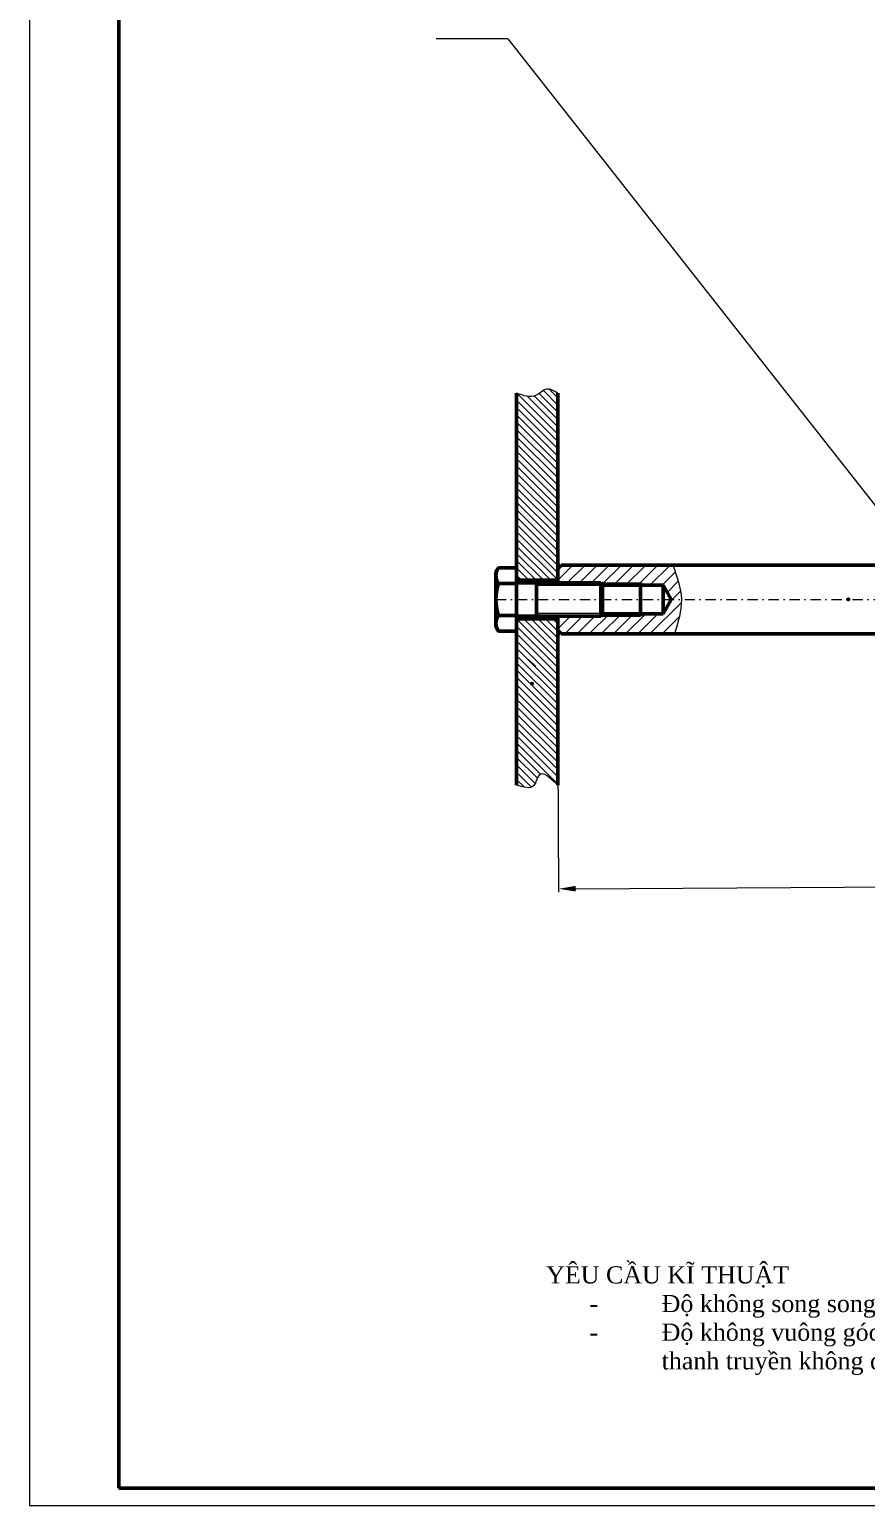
# Model space of a CAD drawing. Header units: inches. Extents: x -122986 to 27550, y -4965 to 6170.
# Drawn here: x 3780.5 to 4023.7, y 361.7 to 791.1 of the extents above; entities that cross this region are included whole.
import ezdxf

# ---------------------------------------------------------------- set-up
doc = ezdxf.new("R2010")
doc.units = ezdxf.units.IN
doc.header["$LTSCALE"] = 2
doc.header["$MEASUREMENT"] = 0
doc.linetypes.add('DASHDOT', pattern=[1, 0.5, -0.25, 0, -0.25])
for name, color, linetype, lineweight in [('1 Kich Thước', 7, 'Continuous', 15), ('1 mãnh', 7, 'Continuous', 5), ('1 Đường Tâm', 50, 'DASHDOT', 9), ('1 Đậm', 7, 'Continuous', 50), ('2d ConnectionPoints', 7, 'Continuous', 50)]:
    doc.layers.add(name, color=color, linetype=linetype, lineweight=lineweight)
doc.styles.add('tinh', font='arial.ttf')
doc.dimstyles.new('Tịnh', dxfattribs={"dimtxt": 0.3, "dimasz": 1.5, "dimexe": 1, "dimexo": 0.0625, "dimgap": 0.4, "dimtad": 1, "dimtoh": 1, "dimzin": 0, "dimdsep": 46, "dimtxsty": 'tinh', "dimcen": 0.09, "dimclrd": 256, "dimclre": 256, "dimclrt": 4, "dimadec": 0, "dimazin": 0, "dimtfac": 1, "dimtofl": 0, "dimtmove": 0, "dimatfit": 3, "dimfxl": 1, "dimtfillclr": 4, "dimtolj": 1, "dimtzin": 0, "dimlwd": -1, "dimlwe": -1, "dimarcsym": 0})

# ---------------------------------------------------------------- blocks, each defined once
blk = doc.blocks.new('*D289')
at = {"layer": '1 Kich Thước', "ltscale": 15, "transparency": 16777216}
for p, q in [((3934.21, 579.97), (3934.44, 540.1)), ((4294.21, 582.09), (4294.44, 542.22)), ((3939.44, 541.13), (4289.44, 543.19))]:
    blk.add_line(p, q, dxfattribs=at)
for points in [[(3939.43, 541.96), (3939.44, 540.3), (3934.44, 541.1)], [(4289.43, 544.03), (4289.44, 542.36), (4294.44, 543.22)]]:
    blk.add_solid(points, dxfattribs=at)
at = {"layer": 'Defpoints', "color": 0, "ltscale": 15, "transparency": 16777216}
for p in [(3934.21, 580.03), (4294.21, 582.15), (4294.44, 543.22)]:
    blk.add_point(p, dxfattribs=at)
at = {"layer": '1 Kich Thước', "color": 4, "ltscale": 15, "transparency": 16777216, "insert": (4114.41, 546.22), "char_height": 3, "attachment_point": 5, "rotation": 0.3376, "style": 'tinh'}
blk.add_mtext('\\A1;{\\H1.6667x;180}', dxfattribs=at)

msp = doc.modelspace()

# ---------------------------------------------------------------- hatches: boundary and pattern name
at = {"layer": '1 mãnh', "lineweight": 13, "ltscale": 15}
h = msp.add_hatch(dxfattribs=at)
h.set_pattern_fill('ANSI31', color=256, scale=20)
h.set_pattern_definition([(45, (-2312.8507, 9731.6034), (-1.76776695, 1.76776695), [])])
edge = h.paths.add_edge_path()
edge.add_spline(control_points=[(3970.149, 625.277), (3970.074, 628.629), (3968.861, 631.953), (3967.649, 635.277)], knot_values=[0, 0, 0, 0, 10.3077641, 10.3077641, 10.3077641, 10.3077641], degree=3, periodic=0)
edge.add_line((3967.649, 635.277), (3935.457, 635.277))
edge.add_line((3935.457, 635.277), (3934.207, 634.027))
edge.add_line((3934.207, 634.027), (3934.207, 630.103))
edge.add_line((3934.207, 630.103), (3946.725, 630.103))
edge.add_line((3946.725, 630.103), (3958.207, 630.103))
edge.add_line((3958.207, 630.103), (3958.207, 629.411))
edge.add_line((3958.207, 629.411), (3964.82, 629.411))
edge.add_line((3964.82, 629.411), (3967.207, 625.277))
edge.add_line((3967.207, 625.277), (3970.149, 625.277))
h.paths.add_polyline_path([(3958.207, 630.103), (3946.725, 630.103), (3947.207, 629.621), (3947.207, 629.411), (3958.207, 629.411)], flags=17)
edge = h.paths.add_edge_path()
edge.add_spline(control_points=[(3968.149, 615.277), (3969.187, 618.62), (3970.224, 621.962), (3970.149, 625.277)], knot_values=[0, 0, 0, 0, 10.198039, 10.198039, 10.198039, 10.198039], degree=3, periodic=0)
edge.add_line((3970.149, 625.277), (3967.207, 625.277))
edge.add_line((3967.207, 625.277), (3964.82, 621.143))
edge.add_line((3964.82, 621.143), (3958.207, 621.143))
edge.add_line((3958.207, 621.143), (3958.207, 620.451))
edge.add_line((3958.207, 620.451), (3946.725, 620.451))
edge.add_line((3946.725, 620.451), (3934.207, 620.451))
edge.add_line((3934.207, 620.451), (3934.207, 616.527))
edge.add_line((3934.207, 616.527), (3935.457, 615.277))
edge.add_line((3935.457, 615.277), (3968.149, 615.277))
h.paths.add_polyline_path([(3958.207, 621.143), (3947.207, 621.143), (3947.207, 620.934), (3946.725, 620.451), (3958.207, 620.451)], flags=17)
edge = h.paths.add_edge_path()
edge.add_line((4294.207, 634.027), (4292.957, 635.277))
edge.add_line((4292.957, 635.277), (4260.765, 635.277))
edge.add_spline(control_points=[(4260.765, 635.277), (4259.553, 631.953), (4258.341, 628.629), (4258.265, 625.277)], knot_values=[0, 0, 0, 0, 10.3077641, 10.3077641, 10.3077641, 10.3077641], degree=3, periodic=0)
edge.add_line((4258.265, 625.277), (4261.207, 625.277))
edge.add_line((4261.207, 625.277), (4263.594, 629.411))
edge.add_line((4263.594, 629.411), (4270.207, 629.411))
edge.add_line((4270.207, 629.411), (4270.207, 630.103))
edge.add_line((4270.207, 630.103), (4281.69, 630.103))
edge.add_line((4281.69, 630.103), (4294.207, 630.103))
edge.add_line((4294.207, 630.103), (4294.207, 634.027))
edge = h.paths.add_edge_path()
edge.add_line((4294.207, 620.451), (4281.69, 620.451))
edge.add_line((4281.69, 620.451), (4270.207, 620.451))
edge.add_line((4270.207, 620.451), (4270.207, 621.143))
edge.add_line((4270.207, 621.143), (4263.594, 621.143))
edge.add_line((4263.594, 621.143), (4261.207, 625.277))
edge.add_line((4261.207, 625.277), (4258.265, 625.277))
edge.add_spline(control_points=[(4258.265, 625.277), (4258.19, 621.962), (4259.228, 618.62), (4260.265, 615.277)], knot_values=[0, 0, 0, 0, 10.198039, 10.198039, 10.198039, 10.198039], degree=3, periodic=0)
edge.add_line((4260.265, 615.277), (4292.957, 615.277))
edge.add_line((4292.957, 615.277), (4294.207, 616.527))
edge.add_line((4294.207, 616.527), (4294.207, 620.451))
h.paths.add_polyline_path([(4281.207, 620.934), (4281.207, 621.143), (4270.207, 621.143), (4270.207, 620.451), (4281.69, 620.451)], flags=17)
h.paths.add_polyline_path([(4281.207, 629.621), (4281.69, 630.103), (4270.207, 630.103), (4270.207, 629.411), (4281.207, 629.411)], flags=17)

# ---------------------------------------------------------------- linework, layer by layer
for p, q in [((3919.657, 788.367), (3898.832, 788.367)), ((3946.725, 630.103), (3958.207, 630.103)), ((3934.207, 616.096), (3930.652, 619.651)), ((3934.207, 618.217), (3932.773, 619.651)), ((3946.725, 620.451), (3958.207, 620.451))]:
    msp.add_line(p, q, dxfattribs=at)
at = {"layer": '1 mãnh', "ltscale": 15}
msp.add_line((3919.657, 788.367), (4032.285, 645.328), dxfattribs=at)
at = {"layer": '1 mãnh', "linetype": 'Continuous', "lineweight": 13, "ltscale": 15}
for p, q in [((3934.207, 671.25), (3922.207, 683.25)), ((3934.207, 673.372), (3922.353, 685.226)), ((3934.207, 675.493), (3925.311, 684.389)), ((3934.207, 677.614), (3927.34, 684.482)), ((3934.207, 679.736), (3928.737, 685.206)), ((3934.207, 681.857), (3929.988, 686.076)), ((3934.207, 683.978), (3931.728, 686.458)), ((3934.207, 669.129), (3922.207, 681.129)), ((3934.207, 667.008), (3922.207, 679.008)), ((3934.207, 664.886), (3922.207, 676.886)), ((3934.207, 662.765), (3922.207, 674.765)), ((3934.207, 660.644), (3922.207, 672.644)), ((3934.207, 658.522), (3922.207, 670.522)), ((3934.207, 656.401), (3922.207, 668.401)), ((3934.207, 654.28), (3922.207, 666.28)), ((3934.207, 652.158), (3922.207, 664.158)), ((3934.207, 650.037), (3922.207, 662.037)), ((3934.207, 647.916), (3922.207, 659.916)), ((3934.207, 645.794), (3922.207, 657.794)), ((3934.207, 643.673), (3922.207, 655.673)), ((3934.207, 641.552), (3922.207, 653.552)), ((3934.207, 639.43), (3922.207, 651.43)), ((3934.207, 637.309), (3922.207, 649.309)), ((3934.207, 635.188), (3922.207, 647.188)), ((3934.207, 633.066), (3922.207, 645.066)), ((3934.207, 630.945), (3922.207, 642.945)), ((3932.128, 630.903), (3922.207, 640.824)), ((3930.006, 630.903), (3922.207, 638.702)), ((3927.885, 630.903), (3922.207, 636.581)), ((3925.764, 630.903), (3922.207, 634.46)), ((3923.642, 630.903), (3922.207, 632.339)), ((3922.321, 630.103), (3922.207, 630.217)), ((3934.207, 607.611), (3922.207, 619.611)), ((3934.207, 609.732), (3924.288, 619.651)), ((3934.207, 611.853), (3926.409, 619.651)), ((3934.207, 613.975), (3928.53, 619.651)), ((3934.207, 605.489), (3922.207, 617.489)), ((3934.207, 603.368), (3922.207, 615.368)), ((3934.207, 601.247), (3922.207, 613.247)), ((3934.207, 599.125), (3922.207, 611.125)), ((3934.207, 597.004), (3922.207, 609.004)), ((3934.207, 594.883), (3922.207, 606.883)), ((3927.768, 605.777), (3925.707, 607.839)), ((3934.207, 592.761), (3922.207, 604.761)), ((3934.207, 590.64), (3922.207, 602.64)), ((3934.207, 588.519), (3922.207, 600.519)), ((3934.207, 586.397), (3922.207, 598.397)), ((3934.207, 584.276), (3922.207, 596.276)), ((3934.207, 582.155), (3922.207, 594.155)), ((3934.207, 580.033), (3922.207, 592.033)), ((3934.207, 577.912), (3922.207, 589.912)), ((3934.207, 575.791), (3922.207, 587.791)), ((3934.207, 573.669), (3922.207, 585.669)), ((3934.207, 571.548), (3922.207, 583.548)), ((3929.167, 574.467), (3922.207, 581.427)), ((3928.244, 573.269), (3922.207, 579.306)), ((3927.62, 571.772), (3922.207, 577.184)), ((3926.579, 570.692), (3922.207, 575.063)), ((3924.527, 570.622), (3922.207, 572.942))]:
    msp.add_line(p, q, dxfattribs=at)
at = {"layer": '1 mãnh', "lineweight": 13}
for p, q in [((3947.207, 629.387), (3928.007, 629.387)), ((3947.207, 621.167), (3928.007, 621.167))]:
    msp.add_line(p, q, dxfattribs=at)
at = {"layer": '1 mãnh', "ltscale": 15}
msp.add_lwpolyline([(3780.506, 361.68), (4969.506, 361.68), (4969.506, 1202.68), (3780.506, 1202.68)], close=True, dxfattribs=at)
at = {"layer": '1 mãnh', "lineweight": 13, "ltscale": 15}
for points in [[(3934.207, 685.277), (3930.954, 686.47), (3927.88, 684.687), (3922.207, 685.277)], [(3967.649, 635.277), (3970.149, 625.277), (3968.149, 615.277)], [(3934.207, 571.277), (3928.77, 574.197), (3927.203, 571.138), (3922.207, 571.277)]]:
    msp.add_spline(points, degree=3, dxfattribs=at)
at = {"layer": '1 Đường Tâm', "lineweight": 9, "ltscale": 3}
msp.add_line((3916.207, 625.277), (4312.207, 625.277), dxfattribs=at)
at = {"layer": '1 Đậm', "lineweight": 50}
for p, q in [((3922.207, 571.277), (3922.207, 685.277)), ((3916.207, 633.277), (3916.922, 634.515)), ((3916.207, 633.277), (3916.207, 632.206)), ((3916.208, 632.253), (3916.207, 632.206)), ((3916.207, 625.277), (3916.207, 632.206)), ((3916.207, 632.206), (3916.208, 632.159)), ((3916.209, 632.3), (3916.208, 632.253)), ((3916.208, 632.159), (3916.209, 632.111)), ((3916.21, 632.347), (3916.209, 632.3)), ((3916.209, 632.111), (3916.21, 632.064)), ((3916.212, 632.394), (3916.21, 632.347)), ((3916.21, 632.064), (3916.212, 632.017)), ((3916.215, 632.441), (3916.212, 632.394)), ((3916.212, 632.017), (3916.215, 631.97)), ((3916.219, 632.488), (3916.215, 632.441)), ((3916.215, 631.97), (3916.219, 631.923)), ((3916.223, 632.535), (3916.219, 632.488)), ((3916.219, 631.923), (3916.223, 631.876)), ((3916.228, 632.582), (3916.223, 632.535)), ((3916.223, 631.876), (3916.228, 631.829)), ((3916.233, 632.629), (3916.228, 632.582)), ((3916.228, 631.829), (3916.233, 631.782)), ((3916.239, 632.675), (3916.233, 632.629)), ((3916.233, 631.782), (3916.239, 631.735)), ((3916.246, 632.722), (3916.239, 632.675)), ((3916.239, 631.735), (3916.246, 631.688)), ((3916.253, 632.769), (3916.246, 632.722)), ((3916.246, 631.688), (3916.253, 631.641)), ((3916.261, 632.816), (3916.253, 632.769)), ((3916.253, 631.641), (3916.261, 631.595)), ((3916.269, 632.862), (3916.261, 632.816)), ((3916.261, 631.595), (3916.269, 631.548)), ((3916.278, 632.909), (3916.269, 632.862)), ((3916.269, 631.548), (3916.278, 631.501)), ((3916.288, 632.955), (3916.278, 632.909)), ((3916.278, 631.501), (3916.288, 631.455)), ((3916.298, 633.002), (3916.288, 632.955)), ((3916.288, 631.455), (3916.298, 631.408)), ((3916.309, 633.048), (3916.298, 633.002)), ((3916.298, 631.408), (3916.309, 631.362)), ((3916.32, 633.095), (3916.309, 633.048)), ((3916.309, 631.362), (3916.32, 631.315)), ((3916.332, 633.141), (3916.32, 633.095)), ((3916.32, 631.315), (3916.332, 631.269)), ((3916.344, 633.187), (3916.332, 633.141)), ((3916.332, 631.269), (3916.345, 631.223)), ((3916.357, 633.234), (3916.344, 633.187)), ((3916.371, 633.28), (3916.357, 633.234)), ((3916.385, 633.326), (3916.371, 633.28)), ((3916.4, 633.372), (3916.385, 633.326)), ((3916.415, 633.418), (3916.4, 633.372)), ((3916.431, 633.464), (3916.415, 633.418)), ((3916.447, 633.51), (3916.431, 633.464)), ((3916.464, 633.556), (3916.447, 633.51)), ((3916.481, 633.602), (3916.464, 633.556)), ((3916.499, 633.648), (3916.481, 633.602)), ((3916.517, 633.694), (3916.499, 633.648)), ((3916.535, 633.74), (3916.517, 633.694)), ((3916.555, 633.786), (3916.535, 633.74)), ((3916.574, 633.832), (3916.555, 633.786)), ((3916.594, 633.878), (3916.574, 633.832)), ((3916.615, 633.923), (3916.594, 633.878)), ((3916.636, 633.969), (3916.615, 633.923)), ((3916.658, 634.015), (3916.636, 633.969)), ((3916.68, 634.06), (3916.658, 634.015)), ((3916.702, 634.106), (3916.68, 634.06)), ((3916.725, 634.151), (3916.702, 634.106)), ((3916.748, 634.197), (3916.725, 634.151)), ((3916.772, 634.243), (3916.748, 634.197)), ((3916.796, 634.288), (3916.772, 634.243)), ((3916.82, 634.333), (3916.796, 634.288)), ((3916.845, 634.379), (3916.82, 634.333)), ((3916.87, 634.424), (3916.845, 634.379)), ((3916.896, 634.47), (3916.87, 634.424)), ((3916.922, 634.515), (3916.896, 634.47)), ((3916.922, 634.515), (3922.207, 634.515)), ((3922.207, 629.896), (3922.207, 634.515)), ((4016.207, 635.277), (4021.207, 635.277)), ((3916.299, 626.876), (3916.309, 626.97)), ((3916.309, 626.97), (3916.321, 627.063)), ((3916.321, 627.063), (3916.333, 627.157)), ((3916.333, 627.157), (3916.346, 627.25)), ((3916.345, 631.223), (3916.358, 631.176)), ((3916.346, 627.25), (3916.359, 627.343)), ((3916.358, 631.176), (3916.371, 631.13)), ((3916.359, 627.343), (3916.372, 627.436)), ((3916.371, 631.13), (3916.385, 631.084)), ((3916.372, 627.436), (3916.387, 627.529)), ((3916.385, 631.084), (3916.4, 631.038)), ((3916.387, 627.529), (3916.401, 627.621)), ((3916.4, 631.038), (3916.415, 630.991)), ((3916.401, 627.621), (3916.417, 627.714)), ((3916.415, 630.991), (3916.431, 630.945)), ((3916.417, 627.714), (3916.433, 627.806)), ((3916.431, 630.945), (3916.447, 630.899)), ((3916.433, 627.806), (3916.449, 627.898)), ((3916.447, 630.899), (3916.464, 630.853)), ((3916.449, 627.898), (3916.466, 627.991)), ((3916.464, 630.853), (3916.481, 630.807)), ((3916.466, 627.991), (3916.483, 628.082)), ((3916.481, 630.807), (3916.499, 630.761)), ((3916.483, 628.082), (3916.501, 628.174)), ((3916.499, 630.761), (3916.517, 630.716)), ((3916.501, 628.174), (3916.519, 628.266)), ((3916.517, 630.716), (3916.536, 630.67)), ((3916.519, 628.266), (3916.538, 628.358)), ((3916.536, 630.67), (3916.555, 630.624)), ((3916.538, 628.358), (3916.557, 628.449)), ((3916.555, 630.624), (3916.575, 630.578)), ((3916.557, 628.449), (3916.577, 628.54)), ((3916.575, 630.578), (3916.595, 630.533)), ((3916.577, 628.54), (3916.597, 628.631)), ((3916.595, 630.533), (3916.616, 630.487)), ((3916.597, 628.631), (3916.617, 628.722)), ((3916.616, 630.487), (3916.637, 630.441)), ((3916.617, 628.722), (3916.638, 628.813)), ((3916.637, 630.441), (3916.658, 630.396)), ((3916.638, 628.813), (3916.66, 628.904)), ((3916.658, 630.396), (3916.68, 630.35)), ((3916.66, 628.904), (3916.682, 628.995)), ((3916.68, 630.35), (3916.702, 630.304)), ((3916.682, 628.995), (3916.704, 629.086)), ((3916.702, 630.304), (3916.725, 630.259)), ((3916.704, 629.086), (3916.727, 629.176)), ((3916.725, 630.259), (3916.748, 630.214)), ((3916.727, 629.176), (3916.75, 629.266)), ((3916.748, 630.214), (3916.772, 630.168)), ((3916.75, 629.266), (3916.773, 629.357)), ((3916.772, 630.168), (3916.796, 630.123)), ((3916.773, 629.357), (3916.797, 629.447)), ((3916.796, 630.123), (3916.82, 630.077)), ((3916.797, 629.447), (3916.821, 629.537)), ((3916.82, 630.077), (3916.845, 630.032)), ((3916.821, 629.537), (3916.846, 629.627)), ((3916.845, 630.032), (3916.87, 629.987)), ((3916.846, 629.627), (3916.871, 629.717)), ((3916.87, 629.987), (3916.896, 629.941)), ((3916.871, 629.717), (3916.896, 629.807)), ((3916.896, 629.941), (3916.922, 629.896)), ((3916.896, 629.807), (3916.922, 629.896)), ((3916.922, 629.896), (3922.207, 629.896)), ((3934.207, 630.903), (3922.207, 630.903)), ((3928.007, 630.103), (3928.007, 620.451)), ((3946.725, 625.277), (3946.725, 630.103)), ((3946.725, 630.103), (3947.207, 629.621)), ((3947.207, 629.621), (3947.207, 625.277)), ((3964.82, 629.411), (3947.207, 629.411)), ((3958.207, 630.103), (3958.207, 620.451)), ((3967.207, 625.277), (3964.82, 629.411)), ((3964.82, 621.143), (3964.82, 629.411)), ((3916.207, 625.277), (3916.208, 625.371)), ((3916.207, 618.349), (3916.207, 625.277)), ((3916.207, 625.277), (3916.208, 625.184)), ((3916.208, 625.371), (3916.209, 625.465)), ((3916.208, 625.184), (3916.209, 625.09)), ((3916.209, 625.465), (3916.21, 625.559)), ((3916.209, 625.09), (3916.21, 624.997)), ((3916.21, 625.559), (3916.212, 625.653)), ((3916.21, 624.997), (3916.212, 624.903)), ((3916.212, 625.653), (3916.215, 625.747)), ((3916.212, 624.903), (3916.215, 624.81)), ((3916.215, 625.747), (3916.219, 625.841)), ((3916.215, 624.81), (3916.219, 624.716)), ((3916.219, 625.841), (3916.223, 625.935)), ((3916.219, 624.716), (3916.223, 624.623)), ((3916.223, 625.935), (3916.228, 626.029)), ((3916.223, 624.623), (3916.227, 624.53)), ((3916.227, 624.53), (3916.233, 624.436)), ((3916.228, 626.029), (3916.233, 626.123)), ((3916.233, 626.123), (3916.239, 626.217)), ((3916.233, 624.436), (3916.239, 624.343)), ((3916.239, 626.217), (3916.246, 626.311)), ((3916.239, 624.343), (3916.245, 624.25)), ((3916.245, 624.25), (3916.252, 624.157)), ((3916.246, 626.311), (3916.253, 626.405)), ((3916.252, 624.157), (3916.26, 624.064)), ((3916.253, 626.405), (3916.261, 626.5)), ((3916.26, 624.064), (3916.268, 623.971)), ((3916.261, 626.5), (3916.269, 626.594)), ((3916.268, 623.971), (3916.277, 623.878)), ((3916.269, 626.594), (3916.279, 626.688)), ((3916.277, 623.878), (3916.287, 623.785)), ((3916.279, 626.688), (3916.288, 626.782)), ((3916.287, 623.785), (3916.297, 623.692)), ((3916.288, 626.782), (3916.299, 626.876)), ((3916.297, 623.692), (3916.308, 623.599)), ((3916.308, 623.599), (3916.319, 623.506)), ((3916.319, 623.506), (3916.331, 623.414)), ((3916.331, 623.414), (3916.343, 623.321)), ((3916.343, 623.321), (3916.356, 623.228)), ((3916.356, 623.228), (3916.37, 623.135)), ((3916.37, 623.135), (3916.384, 623.043)), ((3916.384, 623.043), (3916.399, 622.95)), ((3916.399, 622.95), (3916.414, 622.858)), ((3916.414, 622.858), (3916.43, 622.765)), ((3916.43, 622.765), (3916.446, 622.673)), ((3916.446, 622.673), (3916.463, 622.581)), ((3946.725, 620.451), (3946.725, 625.277)), ((3947.207, 625.277), (3947.207, 620.934)), ((3964.82, 621.143), (3967.207, 625.277)), ((3916.208, 618.396), (3916.207, 618.349)), ((3916.209, 618.444), (3916.208, 618.396)), ((3916.21, 618.491), (3916.209, 618.444)), ((3916.212, 618.538), (3916.21, 618.491)), ((3916.215, 618.585), (3916.212, 618.538)), ((3916.219, 618.632), (3916.215, 618.585)), ((3916.223, 618.679), (3916.219, 618.632)), ((3916.228, 618.725), (3916.223, 618.679)), ((3916.233, 618.772), (3916.228, 618.725)), ((3916.239, 618.819), (3916.233, 618.772)), ((3916.246, 618.866), (3916.239, 618.819)), ((3916.253, 618.913), (3916.246, 618.866)), ((3916.261, 618.959), (3916.253, 618.913)), ((3916.269, 619.006), (3916.261, 618.959)), ((3916.278, 619.052), (3916.269, 619.006)), ((3916.288, 619.099), (3916.278, 619.052)), ((3916.298, 619.145), (3916.288, 619.099)), ((3916.309, 619.192), (3916.298, 619.145)), ((3916.32, 619.238), (3916.309, 619.192)), ((3916.332, 619.285), (3916.32, 619.238)), ((3916.344, 619.331), (3916.332, 619.285)), ((3916.357, 619.377), (3916.344, 619.331)), ((3916.371, 619.423), (3916.357, 619.377)), ((3916.385, 619.47), (3916.371, 619.423)), ((3916.4, 619.516), (3916.385, 619.47)), ((3916.415, 619.562), (3916.4, 619.516)), ((3916.431, 619.608), (3916.415, 619.562)), ((3916.447, 619.654), (3916.431, 619.608)), ((3916.464, 619.7), (3916.447, 619.654)), ((3916.463, 622.581), (3916.48, 622.488)), ((3916.481, 619.746), (3916.464, 619.7)), ((3916.48, 622.488), (3916.498, 622.396)), ((3916.499, 619.792), (3916.481, 619.746)), ((3916.498, 622.396), (3916.516, 622.304)), ((3916.517, 619.838), (3916.499, 619.792)), ((3916.516, 622.304), (3916.535, 622.211)), ((3916.535, 619.884), (3916.517, 619.838)), ((3916.535, 622.211), (3916.554, 622.119)), ((3916.555, 619.93), (3916.535, 619.884)), ((3916.554, 622.119), (3916.574, 622.027)), ((3916.574, 619.975), (3916.555, 619.93)), ((3916.574, 622.027), (3916.594, 621.935)), ((3916.594, 620.021), (3916.574, 619.975)), ((3916.594, 621.935), (3916.615, 621.843)), ((3916.615, 620.067), (3916.594, 620.021)), ((3916.615, 621.843), (3916.636, 621.751)), ((3916.636, 620.113), (3916.615, 620.067)), ((3916.636, 621.751), (3916.658, 621.659)), ((3916.658, 620.158), (3916.636, 620.113)), ((3916.658, 621.659), (3916.68, 621.567)), ((3916.68, 620.204), (3916.658, 620.158)), ((3916.68, 621.567), (3916.702, 621.476)), ((3916.702, 620.249), (3916.68, 620.204)), ((3916.702, 621.476), (3916.725, 621.384)), ((3916.725, 620.295), (3916.702, 620.249)), ((3916.725, 621.384), (3916.748, 621.293)), ((3916.748, 620.341), (3916.725, 620.295)), ((3916.748, 621.293), (3916.772, 621.202)), ((3916.772, 620.386), (3916.748, 620.341)), ((3916.772, 621.202), (3916.796, 621.111)), ((3916.796, 620.432), (3916.772, 620.386)), ((3916.796, 621.111), (3916.821, 621.02)), ((3916.82, 620.477), (3916.796, 620.432)), ((3916.845, 620.522), (3916.82, 620.477)), ((3916.821, 621.02), (3916.845, 620.93)), ((3916.845, 620.93), (3916.87, 620.839)), ((3916.87, 620.568), (3916.845, 620.522)), ((3916.87, 620.839), (3916.896, 620.749)), ((3916.896, 620.613), (3916.87, 620.568)), ((3916.896, 620.749), (3916.922, 620.659)), ((3916.922, 620.659), (3916.896, 620.613)), ((3916.922, 620.659), (3922.207, 620.659)), ((3922.207, 616.04), (3922.207, 620.659)), ((3922.207, 619.651), (3934.207, 619.651)), ((3947.207, 620.934), (3946.725, 620.451)), ((3947.207, 621.143), (3964.82, 621.143)), ((3916.207, 617.277), (3916.207, 618.349)), ((3916.207, 618.349), (3916.208, 618.302)), ((3916.922, 616.04), (3916.207, 617.277)), ((3916.208, 618.302), (3916.209, 618.255)), ((3916.209, 618.255), (3916.21, 618.208)), ((3916.21, 618.208), (3916.212, 618.161)), ((3916.212, 618.161), (3916.215, 618.114)), ((3916.215, 618.114), (3916.219, 618.066)), ((3916.219, 618.066), (3916.223, 618.019)), ((3916.223, 618.019), (3916.228, 617.972)), ((3916.228, 617.972), (3916.233, 617.925)), ((3916.233, 617.925), (3916.239, 617.879)), ((3916.239, 617.879), (3916.246, 617.832)), ((3916.246, 617.832), (3916.253, 617.785)), ((3916.253, 617.785), (3916.261, 617.738)), ((3916.261, 617.738), (3916.269, 617.692)), ((3916.269, 617.692), (3916.278, 617.645)), ((3916.278, 617.645), (3916.288, 617.598)), ((3916.288, 617.598), (3916.298, 617.552)), ((3916.298, 617.552), (3916.309, 617.505)), ((3916.309, 617.505), (3916.32, 617.459)), ((3916.32, 617.459), (3916.332, 617.412)), ((3916.332, 617.412), (3916.345, 617.366)), ((3916.345, 617.366), (3916.358, 617.32)), ((3916.358, 617.32), (3916.371, 617.274)), ((3916.371, 617.274), (3916.385, 617.227)), ((3916.385, 617.227), (3916.4, 617.181)), ((3916.4, 617.181), (3916.415, 617.135)), ((3916.415, 617.135), (3916.431, 617.089)), ((3916.431, 617.089), (3916.447, 617.043)), ((3916.447, 617.043), (3916.464, 616.997)), ((3916.464, 616.997), (3916.481, 616.951)), ((3916.481, 616.951), (3916.499, 616.905)), ((3916.499, 616.905), (3916.517, 616.859)), ((3916.517, 616.859), (3916.536, 616.813)), ((3916.536, 616.813), (3916.555, 616.768)), ((3916.555, 616.768), (3916.575, 616.722)), ((3916.575, 616.722), (3916.595, 616.676)), ((3916.595, 616.676), (3916.616, 616.63)), ((3916.616, 616.63), (3916.637, 616.585)), ((3916.637, 616.585), (3916.658, 616.539)), ((3916.658, 616.539), (3916.68, 616.494)), ((3916.68, 616.494), (3916.702, 616.448)), ((3916.702, 616.448), (3916.725, 616.403)), ((3916.725, 616.403), (3916.748, 616.357)), ((3916.748, 616.357), (3916.772, 616.312)), ((3916.772, 616.312), (3916.796, 616.266)), ((3916.796, 616.266), (3916.82, 616.221)), ((3916.82, 616.221), (3916.845, 616.176)), ((3916.845, 616.176), (3916.87, 616.13)), ((3916.87, 616.13), (3916.896, 616.085)), ((3916.896, 616.085), (3916.922, 616.04)), ((3916.922, 616.04), (3922.207, 616.04)), ((4046.207, 615.277), (3935.207, 615.277))]:
    msp.add_line(p, q, dxfattribs=at)
at = {"layer": '1 Đậm', "lineweight": 50, "ltscale": 15}
for p, q in [((3934.207, 685.277), (3934.207, 630.103)), ((3935.207, 635.277), (3934.207, 634.277)), ((3934.207, 634.027), (3934.207, 630.103)), ((4046.207, 635.277), (3935.207, 635.277)), ((3946.725, 630.103), (3922.207, 630.103)), ((3946.725, 620.451), (3922.207, 620.451)), ((3934.207, 616.527), (3934.207, 620.451)), ((3934.207, 620.277), (3934.207, 571.277)), ((3935.207, 615.277), (3934.207, 616.277))]:
    msp.add_line(p, q, dxfattribs=at)
at = {"layer": '1 Đậm', "ltscale": 0.2}
msp.add_lwpolyline([(3806.506, 366.68), (4964.506, 366.68), (4964.506, 1196.68), (3806.506, 1196.68)], close=True, dxfattribs=at)
at = {"layer": '1 Đậm', "lineweight": 50}
msp.add_point((3926.707, 600.777), dxfattribs=at)
at = {"layer": '2d ConnectionPoints'}
msp.add_point((4018.707, 625.277), dxfattribs=at)

# ---------------------------------------------------------------- texts
at = {"insert": (3922.412, 431.277), "char_height": 7, "attachment_point": 1}
msp.add_mtext_dynamic_manual_height_columns('\\pi-21,l29.398,t29.398;{\\fTimes New Roman TUR|b0|i0|c0|p18;\\H0.71429x;YÊU CẦU KĨ THUẬT\\P\\pl42,t42;-^IĐộ không song song giữa  hai đường tâm trục Ø10 không quá 0.01 mm.\\P-^IĐộ không vuông góc giữa đường tâm trục chính động cơ và đường tâm thanh truyền không quá 0.02 mm.}', width=270.01587, gutter_width=17.5, heights=[214.239], dxfattribs=at)

# ---------------------------------------------------------------- dimensions: what is measured, and where the dimension line sits
at = {"layer": '1 Kich Thước', "ltscale": 15}
dim = msp.add_aligned_dim(p1=(3934.207, 580.033), p2=(4294.207, 582.155), distance=-38.932, text='{\\H1.6667x;180}', dimstyle='Tịnh', override={"dimtxt": 3, "dimasz": 5, "dimgap": 1.5, "dimdec": 0, "dimtdec": 0}, dxfattribs=at)
dim.commit()
dim.dimension.update_dxf_attribs({"geometry": '*D289', "text_midpoint": (4114.413, 546.215)})

doc.saveas('drawing.dxf')
